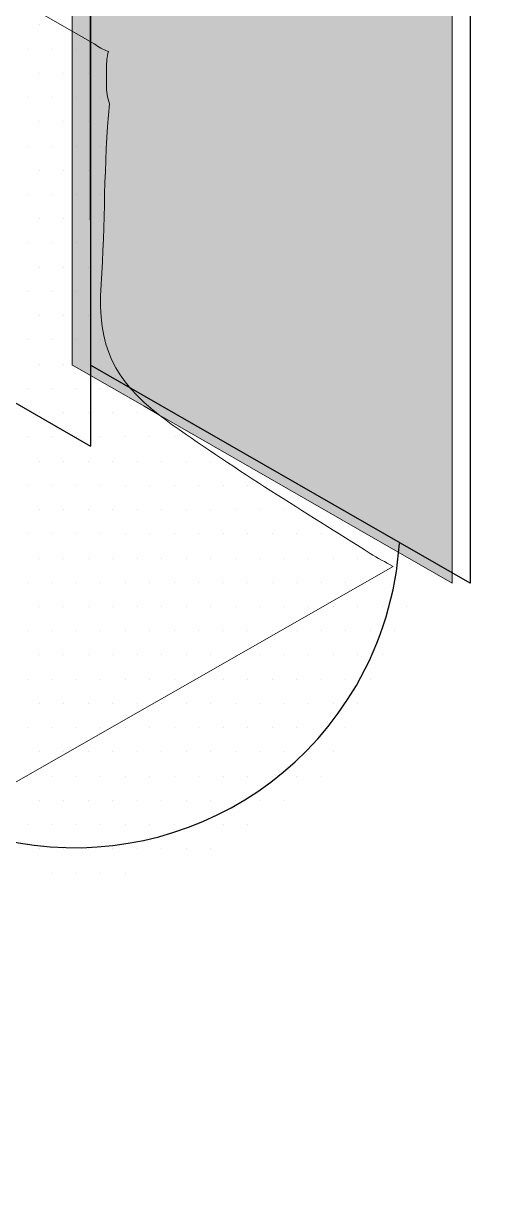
# Model space of a CAD drawing. Header units: inches. Extents: x -17.6 to 82.3, y -15.1 to 23.2.
# Drawn here: x 72.067 to 72.423, y -2.301 to -1.393 of the extents above; entities that cross this region are included whole.
import ezdxf

# ---------------------------------------------------------------- set-up
doc = ezdxf.new("R2010")
doc.units = ezdxf.units.IN
doc.header["$MEASUREMENT"] = 0
for name, color, linetype, lineweight in [('.ATI-HATCH', 7, 'Continuous', 0), ('G-ANNO-TTLB', 7, 'Continuous', 0), ('TYVEK', 7, 'Continuous', 0)]:
    doc.layers.add(name, color=color, linetype=linetype, lineweight=lineweight)

# ---------------------------------------------------------------- blocks, each defined once
blk = doc.blocks.new('Block_351')
at = {"layer": '.ATI-HATCH', "color": 8, "lineweight": 0, "true_color": 0x808080}
for p, q in [((72.07963, -1.39424), (72.07963, -1.39424)), ((72.07021, -1.41288), (72.07021, -1.41288)), ((72.08905, -1.41288), (72.08905, -1.41288)), ((72.10788, -1.41288), (72.10788, -1.41288)), ((72.07963, -1.43152), (72.07963, -1.43152)), ((72.09846, -1.43152), (72.09846, -1.43152)), ((72.1173, -1.43152), (72.1173, -1.43152)), ((72.07021, -1.45015), (72.07021, -1.45015)), ((72.08905, -1.45015), (72.08905, -1.45015)), ((72.10788, -1.45015), (72.10788, -1.45015)), ((72.12671, -1.45015), (72.12671, -1.45015)), ((72.07963, -1.46879), (72.07963, -1.46879)), ((72.09846, -1.46879), (72.09846, -1.46879)), ((72.1173, -1.46879), (72.1173, -1.46879)), ((72.07021, -1.48743), (72.07021, -1.48743)), ((72.08905, -1.48743), (72.08905, -1.48743)), ((72.10788, -1.48743), (72.10788, -1.48743)), ((72.12671, -1.48743), (72.12671, -1.48743)), ((72.07963, -1.50607), (72.07963, -1.50607)), ((72.09846, -1.50607), (72.09846, -1.50607)), ((72.1173, -1.50607), (72.1173, -1.50607)), ((72.07021, -1.5247), (72.07021, -1.5247)), ((72.08905, -1.5247), (72.08905, -1.5247)), ((72.10788, -1.5247), (72.10788, -1.5247)), ((72.12671, -1.5247), (72.12671, -1.5247)), ((72.07963, -1.54334), (72.07963, -1.54334)), ((72.09846, -1.54334), (72.09846, -1.54334)), ((72.1173, -1.54334), (72.1173, -1.54334)), ((72.07021, -1.56198), (72.07021, -1.56198)), ((72.08905, -1.56198), (72.08905, -1.56198)), ((72.10788, -1.56198), (72.10788, -1.56198)), ((72.07963, -1.58062), (72.07963, -1.58062)), ((72.09846, -1.58062), (72.09846, -1.58062)), ((72.1173, -1.58062), (72.1173, -1.58062)), ((72.07021, -1.59926), (72.07021, -1.59926)), ((72.08905, -1.59926), (72.08905, -1.59926)), ((72.10788, -1.59926), (72.10788, -1.59926)), ((72.07963, -1.61789), (72.07963, -1.61789)), ((72.09846, -1.61789), (72.09846, -1.61789)), ((72.1173, -1.61789), (72.1173, -1.61789)), ((72.07021, -1.63653), (72.07021, -1.63653)), ((72.08905, -1.63653), (72.08905, -1.63653)), ((72.10788, -1.63653), (72.10788, -1.63653)), ((72.12671, -1.63653), (72.12671, -1.63653)), ((72.07963, -1.65517), (72.07963, -1.65517)), ((72.09846, -1.65517), (72.09846, -1.65517)), ((72.1173, -1.65517), (72.1173, -1.65517)), ((72.07021, -1.67381), (72.07021, -1.67381)), ((72.08905, -1.67381), (72.08905, -1.67381)), ((72.10788, -1.67381), (72.10788, -1.67381)), ((72.12671, -1.67381), (72.12671, -1.67381)), ((72.14554, -1.67381), (72.14554, -1.67381)), ((72.07963, -1.69244), (72.07963, -1.69244)), ((72.09846, -1.69244), (72.09846, -1.69244)), ((72.1173, -1.69244), (72.1173, -1.69244)), ((72.13613, -1.69244), (72.13613, -1.69244)), ((72.15496, -1.69244), (72.15496, -1.69244)), ((72.07021, -1.71108), (72.07021, -1.71108)), ((72.08905, -1.71108), (72.08905, -1.71108)), ((72.10788, -1.71108), (72.10788, -1.71108)), ((72.12671, -1.71108), (72.12671, -1.71108)), ((72.14554, -1.71108), (72.14554, -1.71108)), ((72.16438, -1.71108), (72.16438, -1.71108)), ((72.18321, -1.71108), (72.18321, -1.71108)), ((72.07963, -1.72972), (72.07963, -1.72972)), ((72.09846, -1.72972), (72.09846, -1.72972)), ((72.1173, -1.72972), (72.1173, -1.72972)), ((72.13613, -1.72972), (72.13613, -1.72972)), ((72.15496, -1.72972), (72.15496, -1.72972)), ((72.17379, -1.72972), (72.17379, -1.72972)), ((72.19263, -1.72972), (72.19263, -1.72972)), ((72.21146, -1.72972), (72.21146, -1.72972)), ((72.07021, -1.74836), (72.07021, -1.74836)), ((72.08905, -1.74836), (72.08905, -1.74836)), ((72.10788, -1.74836), (72.10788, -1.74836)), ((72.12671, -1.74836), (72.12671, -1.74836)), ((72.14554, -1.74836), (72.14554, -1.74836)), ((72.16438, -1.74836), (72.16438, -1.74836)), ((72.18321, -1.74836), (72.18321, -1.74836)), ((72.20204, -1.74836), (72.20204, -1.74836)), ((72.22088, -1.74836), (72.22088, -1.74836)), ((72.23971, -1.74836), (72.23971, -1.74836)), ((72.07963, -1.76699), (72.07963, -1.76699)), ((72.09846, -1.76699), (72.09846, -1.76699)), ((72.1173, -1.76699), (72.1173, -1.76699)), ((72.13613, -1.76699), (72.13613, -1.76699)), ((72.15496, -1.76699), (72.15496, -1.76699)), ((72.17379, -1.76699), (72.17379, -1.76699)), ((72.19263, -1.76699), (72.19263, -1.76699)), ((72.21146, -1.76699), (72.21146, -1.76699)), ((72.23029, -1.76699), (72.23029, -1.76699)), ((72.24913, -1.76699), (72.24913, -1.76699)), ((72.26796, -1.76699), (72.26796, -1.76699)), ((72.07021, -1.78563), (72.07021, -1.78563)), ((72.08905, -1.78563), (72.08905, -1.78563)), ((72.10788, -1.78563), (72.10788, -1.78563)), ((72.12671, -1.78563), (72.12671, -1.78563)), ((72.14554, -1.78563), (72.14554, -1.78563)), ((72.16438, -1.78563), (72.16438, -1.78563)), ((72.18321, -1.78563), (72.18321, -1.78563)), ((72.20204, -1.78563), (72.20204, -1.78563)), ((72.22088, -1.78563), (72.22088, -1.78563)), ((72.23971, -1.78563), (72.23971, -1.78563)), ((72.25854, -1.78563), (72.25854, -1.78563)), ((72.27738, -1.78563), (72.27738, -1.78563)), ((72.29621, -1.78563), (72.29621, -1.78563)), ((72.07963, -1.80427), (72.07963, -1.80427)), ((72.09846, -1.80427), (72.09846, -1.80427)), ((72.1173, -1.80427), (72.1173, -1.80427)), ((72.13613, -1.80427), (72.13613, -1.80427)), ((72.15496, -1.80427), (72.15496, -1.80427)), ((72.17379, -1.80427), (72.17379, -1.80427)), ((72.19263, -1.80427), (72.19263, -1.80427)), ((72.21146, -1.80427), (72.21146, -1.80427)), ((72.23029, -1.80427), (72.23029, -1.80427)), ((72.24913, -1.80427), (72.24913, -1.80427)), ((72.26796, -1.80427), (72.26796, -1.80427)), ((72.28679, -1.80427), (72.28679, -1.80427)), ((72.30562, -1.80427), (72.30562, -1.80427)), ((72.32446, -1.80427), (72.32446, -1.80427)), ((72.07021, -1.82291), (72.07021, -1.82291)), ((72.08905, -1.82291), (72.08905, -1.82291)), ((72.10788, -1.82291), (72.10788, -1.82291)), ((72.12671, -1.82291), (72.12671, -1.82291)), ((72.14554, -1.82291), (72.14554, -1.82291)), ((72.16438, -1.82291), (72.16438, -1.82291)), ((72.18321, -1.82291), (72.18321, -1.82291)), ((72.20204, -1.82291), (72.20204, -1.82291)), ((72.22088, -1.82291), (72.22088, -1.82291)), ((72.23971, -1.82291), (72.23971, -1.82291)), ((72.25854, -1.82291), (72.25854, -1.82291)), ((72.27738, -1.82291), (72.27738, -1.82291)), ((72.29621, -1.82291), (72.29621, -1.82291)), ((72.31504, -1.82291), (72.31504, -1.82291)), ((72.33387, -1.82291), (72.33387, -1.82291)), ((72.35271, -1.82291), (72.35271, -1.82291)), ((72.07963, -1.84155), (72.07963, -1.84155)), ((72.09846, -1.84155), (72.09846, -1.84155)), ((72.1173, -1.84155), (72.1173, -1.84155)), ((72.13613, -1.84155), (72.13613, -1.84155)), ((72.15496, -1.84155), (72.15496, -1.84155)), ((72.17379, -1.84155), (72.17379, -1.84155)), ((72.19263, -1.84155), (72.19263, -1.84155)), ((72.21146, -1.84155), (72.21146, -1.84155)), ((72.23029, -1.84155), (72.23029, -1.84155)), ((72.24913, -1.84155), (72.24913, -1.84155)), ((72.26796, -1.84155), (72.26796, -1.84155)), ((72.28679, -1.84155), (72.28679, -1.84155)), ((72.30562, -1.84155), (72.30562, -1.84155)), ((72.32446, -1.84155), (72.32446, -1.84155)), ((72.34329, -1.84155), (72.34329, -1.84155)), ((72.36212, -1.84155), (72.36212, -1.84155)), ((72.07021, -1.86018), (72.07021, -1.86018)), ((72.08905, -1.86018), (72.08905, -1.86018)), ((72.10788, -1.86018), (72.10788, -1.86018)), ((72.12671, -1.86018), (72.12671, -1.86018)), ((72.14554, -1.86018), (72.14554, -1.86018)), ((72.16438, -1.86018), (72.16438, -1.86018)), ((72.18321, -1.86018), (72.18321, -1.86018)), ((72.20204, -1.86018), (72.20204, -1.86018)), ((72.22088, -1.86018), (72.22088, -1.86018)), ((72.23971, -1.86018), (72.23971, -1.86018)), ((72.25854, -1.86018), (72.25854, -1.86018)), ((72.27738, -1.86018), (72.27738, -1.86018)), ((72.29621, -1.86018), (72.29621, -1.86018)), ((72.31504, -1.86018), (72.31504, -1.86018)), ((72.33387, -1.86018), (72.33387, -1.86018)), ((72.35271, -1.86018), (72.35271, -1.86018)), ((72.07963, -1.87882), (72.07963, -1.87882)), ((72.09846, -1.87882), (72.09846, -1.87882)), ((72.1173, -1.87882), (72.1173, -1.87882)), ((72.13613, -1.87882), (72.13613, -1.87882)), ((72.15496, -1.87882), (72.15496, -1.87882)), ((72.17379, -1.87882), (72.17379, -1.87882)), ((72.19263, -1.87882), (72.19263, -1.87882)), ((72.21146, -1.87882), (72.21146, -1.87882)), ((72.23029, -1.87882), (72.23029, -1.87882)), ((72.24913, -1.87882), (72.24913, -1.87882)), ((72.26796, -1.87882), (72.26796, -1.87882)), ((72.28679, -1.87882), (72.28679, -1.87882)), ((72.30562, -1.87882), (72.30562, -1.87882)), ((72.32446, -1.87882), (72.32446, -1.87882)), ((72.34329, -1.87882), (72.34329, -1.87882)), ((72.07021, -1.89746), (72.07021, -1.89746)), ((72.08905, -1.89746), (72.08905, -1.89746)), ((72.10788, -1.89746), (72.10788, -1.89746)), ((72.12671, -1.89746), (72.12671, -1.89746)), ((72.14554, -1.89746), (72.14554, -1.89746)), ((72.16438, -1.89746), (72.16438, -1.89746)), ((72.18321, -1.89746), (72.18321, -1.89746)), ((72.20204, -1.89746), (72.20204, -1.89746)), ((72.22088, -1.89746), (72.22088, -1.89746)), ((72.23971, -1.89746), (72.23971, -1.89746)), ((72.25854, -1.89746), (72.25854, -1.89746)), ((72.27738, -1.89746), (72.27738, -1.89746)), ((72.29621, -1.89746), (72.29621, -1.89746)), ((72.31504, -1.89746), (72.31504, -1.89746)), ((72.33387, -1.89746), (72.33387, -1.89746)), ((72.07963, -1.9161), (72.07963, -1.9161)), ((72.09846, -1.9161), (72.09846, -1.9161)), ((72.1173, -1.9161), (72.1173, -1.9161)), ((72.13613, -1.9161), (72.13613, -1.9161)), ((72.15496, -1.9161), (72.15496, -1.9161)), ((72.17379, -1.9161), (72.17379, -1.9161)), ((72.19263, -1.9161), (72.19263, -1.9161)), ((72.21146, -1.9161), (72.21146, -1.9161)), ((72.23029, -1.9161), (72.23029, -1.9161)), ((72.24913, -1.9161), (72.24913, -1.9161)), ((72.26796, -1.9161), (72.26796, -1.9161)), ((72.28679, -1.9161), (72.28679, -1.9161)), ((72.30562, -1.9161), (72.30562, -1.9161)), ((72.32446, -1.9161), (72.32446, -1.9161)), ((72.07021, -1.93473), (72.07021, -1.93473)), ((72.08905, -1.93473), (72.08905, -1.93473)), ((72.10788, -1.93473), (72.10788, -1.93473)), ((72.12671, -1.93473), (72.12671, -1.93473)), ((72.14554, -1.93473), (72.14554, -1.93473)), ((72.16438, -1.93473), (72.16438, -1.93473)), ((72.18321, -1.93473), (72.18321, -1.93473)), ((72.20204, -1.93473), (72.20204, -1.93473)), ((72.22088, -1.93473), (72.22088, -1.93473)), ((72.23971, -1.93473), (72.23971, -1.93473)), ((72.25854, -1.93473), (72.25854, -1.93473)), ((72.27738, -1.93473), (72.27738, -1.93473)), ((72.29621, -1.93473), (72.29621, -1.93473)), ((72.31504, -1.93473), (72.31504, -1.93473)), ((72.07963, -1.95337), (72.07963, -1.95337)), ((72.09846, -1.95337), (72.09846, -1.95337)), ((72.1173, -1.95337), (72.1173, -1.95337)), ((72.13613, -1.95337), (72.13613, -1.95337)), ((72.15496, -1.95337), (72.15496, -1.95337)), ((72.17379, -1.95337), (72.17379, -1.95337)), ((72.19263, -1.95337), (72.19263, -1.95337)), ((72.21146, -1.95337), (72.21146, -1.95337)), ((72.23029, -1.95337), (72.23029, -1.95337)), ((72.24913, -1.95337), (72.24913, -1.95337)), ((72.26796, -1.95337), (72.26796, -1.95337)), ((72.28679, -1.95337), (72.28679, -1.95337)), ((72.30562, -1.95337), (72.30562, -1.95337)), ((72.07021, -1.97201), (72.07021, -1.97201)), ((72.08905, -1.97201), (72.08905, -1.97201)), ((72.10788, -1.97201), (72.10788, -1.97201)), ((72.12671, -1.97201), (72.12671, -1.97201)), ((72.14554, -1.97201), (72.14554, -1.97201)), ((72.16438, -1.97201), (72.16438, -1.97201)), ((72.18321, -1.97201), (72.18321, -1.97201)), ((72.20204, -1.97201), (72.20204, -1.97201)), ((72.22088, -1.97201), (72.22088, -1.97201)), ((72.23971, -1.97201), (72.23971, -1.97201)), ((72.25854, -1.97201), (72.25854, -1.97201)), ((72.27738, -1.97201), (72.27738, -1.97201)), ((72.29621, -1.97201), (72.29621, -1.97201)), ((72.07963, -1.99065), (72.07963, -1.99065)), ((72.09846, -1.99065), (72.09846, -1.99065)), ((72.1173, -1.99065), (72.1173, -1.99065)), ((72.13613, -1.99065), (72.13613, -1.99065)), ((72.15496, -1.99065), (72.15496, -1.99065)), ((72.17379, -1.99065), (72.17379, -1.99065)), ((72.19263, -1.99065), (72.19263, -1.99065)), ((72.21146, -1.99065), (72.21146, -1.99065)), ((72.23029, -1.99065), (72.23029, -1.99065)), ((72.24913, -1.99065), (72.24913, -1.99065)), ((72.26796, -1.99065), (72.26796, -1.99065)), ((72.07021, -2.00929), (72.07021, -2.00929)), ((72.08905, -2.00929), (72.08905, -2.00929)), ((72.10788, -2.00929), (72.10788, -2.00929)), ((72.12671, -2.00929), (72.12671, -2.00929)), ((72.14554, -2.00929), (72.14554, -2.00929)), ((72.16438, -2.00929), (72.16438, -2.00929)), ((72.18321, -2.00929), (72.18321, -2.00929)), ((72.20204, -2.00929), (72.20204, -2.00929)), ((72.22088, -2.00929), (72.22088, -2.00929)), ((72.23971, -2.00929), (72.23971, -2.00929)), ((72.07963, -2.02792), (72.07963, -2.02792)), ((72.09846, -2.02792), (72.09846, -2.02792)), ((72.1173, -2.02792), (72.1173, -2.02792)), ((72.13613, -2.02792), (72.13613, -2.02792)), ((72.15496, -2.02792), (72.15496, -2.02792)), ((72.17379, -2.02792), (72.17379, -2.02792)), ((72.19263, -2.02792), (72.19263, -2.02792)), ((72.21146, -2.02792), (72.21146, -2.02792)), ((72.08905, -2.04656), (72.08905, -2.04656)), ((72.10788, -2.04656), (72.10788, -2.04656)), ((72.12671, -2.04656), (72.12671, -2.04656)), ((72.14554, -2.04656), (72.14554, -2.04656))]:
    blk.add_line(p, q, dxfattribs=at)
at = {"layer": '.ATI-HATCH'}
blk.add_open_spline([(72.33389, -1.80069), (72.28333, -1.76889), (72.23125, -1.73681), (72.18236, -1.70222), (72.17861, -1.69958), (72.17514, -1.69694), (72.17181, -1.69431), (72.1375, -1.6675), (72.12389, -1.64222), (72.12708, -1.59389), (72.13014, -1.54722), (72.12903, -1.50111), (72.13347, -1.455), (72.13194, -1.45028), (72.13097, -1.44555), (72.13111, -1.44042), (72.13111, -1.44042), (72.13111, -1.42722), (72.13111, -1.42722), (72.13111, -1.42306), (72.13167, -1.41889), (72.13264, -1.41486), (72.12861, -1.41319), (72.12486, -1.41125), (72.12166, -1.40875), (72.12166, -1.40875), (72.10486, -1.39917), (72.10486, -1.39917), (72.10486, -1.39917), (69.72055, -0.0375), (69.72055, -0.0375), (69.72055, -0.0375), (69.72055, 0.03278), (69.72055, 0.03278), (69.69486, 0.01806), (69.66945, 0), (69.64167, -0.00875), (69.63555, -0.01403), (69.62805, -0.01792), (69.61889, -0.01972), (69.61597, -0.02097), (69.61306, -0.02208), (69.60972, -0.02278), (69.59945, -0.03042), (69.58889, -0.03778), (69.57722, -0.0425), (69.56958, -0.05403), (69.55736, -0.06236), (69.54055, -0.06417), (69.53569, -0.06708), (69.53069, -0.06958), (69.52528, -0.07125), (69.52403, -0.07222), (69.52278, -0.07319), (69.52167, -0.07389), (69.51417, -0.07875), (69.50583, -0.08097), (69.4982, -0.08486), (69.49764, -0.08556), (69.49472, -0.08792), (69.49236, -0.09014), (69.48459, -0.09764), (69.47611, -0.10306), (69.46583, -0.10639), (69.45555, -0.10972), (69.44528, -0.11056), (69.43542, -0.10944), (69.43098, -0.10903), (69.42653, -0.10819), (69.42222, -0.10694), (69.42222, -0.10694), (69.42209, -0.10694), (69.42209, -0.10694), (69.42209, -0.10694), (69.42194, -0.10681), (69.42194, -0.10681), (69.40847, -0.10333), (69.3957, -0.09667), (69.38389, -0.08861), (69.37361, -0.08667), (69.365, -0.08097), (69.35833, -0.07319), (69.34208, -0.06792), (69.32611, -0.05875), (69.31111, -0.04944), (69.29167, -0.03736), (69.26972, -0.02389), (69.25097, -0.00819), (69.24666, -0.00458), (69.24264, -0.00083), (69.23875, 0.00292), (69.23361, 0.00458), (69.2293, 0.00708), (69.22527, 0.00972), (69.22527, 0.00972), (69.22527, -0.29083), (69.22527, -0.29083), (69.22527, -0.29083), (69.35083, -0.50597), (69.35083, -0.50597), (69.35083, -0.50597), (71.99153, -2.01625), (71.99153, -2.01625), (71.99153, -2.01625), (72.35153, -1.81069), (72.35153, -1.81069), (72.34542, -1.8075), (72.33944, -1.80417), (72.33389, -1.80069)], degree=3, knots=[0, 0, 0, 0, 1, 1, 1, 2, 2, 2, 3, 3, 3, 4, 4, 4, 5, 5, 5, 6, 6, 6, 7, 7, 7, 8, 8, 8, 9, 9, 9, 10, 10, 10, 11, 11, 11, 12, 12, 12, 13, 13, 13, 14, 14, 14, 15, 15, 15, 16, 16, 16, 17, 17, 17, 18, 18, 18, 19, 19, 19, 20, 20, 20, 21, 21, 21, 22, 22, 22, 23, 23, 23, 24, 24, 24, 25, 25, 25, 26, 26, 26, 27, 27, 27, 28, 28, 28, 29, 29, 29, 30, 30, 30, 31, 31, 31, 32, 32, 32, 33, 33, 33, 34, 34, 34, 35, 35, 35, 36, 36, 36, 36], dxfattribs=at)

msp = doc.modelspace()

# ---------------------------------------------------------------- hatches: boundary and pattern name
at = {"layer": '.ATI-HATCH', "true_color": 0x808080, "transparency": 33554687}
h = msp.add_hatch(color=8, dxfattribs=at)
edge = h.paths.add_edge_path()
edge.add_spline(control_points=[(69.63778, 2.89889), (69.63778, 2.89889), (69.42209, 3.02347), (69.42209, 3.02347), (69.42209, 3.02347), (69.42209, 0.22778), (69.42209, 0.22778), (69.42209, 0.22778), (69.42139, 0.22736), (69.42139, 0.22736), (69.42139, 0.22736), (69.42139, 3.02375), (69.42139, 3.02375), (69.42139, 3.02375), (69.11056, 3.20208), (69.11056, 3.20208), (69.11056, 3.20208), (69.11056, 0.07292), (69.11056, 0.07292), (69.11056, 0.07292), (69.22527, 0.00667), (69.22527, 0.00667), (69.22527, 0.00667), (69.25097, -0.00819), (69.25097, -0.00819), (69.25097, -0.00819), (69.42194, -0.10681), (69.42194, -0.10681), (69.42194, -0.10681), (69.42209, -0.10694), (69.42209, -0.10694), (69.42209, -0.10694), (69.42222, -0.10694), (69.42222, -0.10694), (69.42222, -0.10694), (69.70694, 0.0575), (69.70694, 0.0575), (69.70694, 0.0575), (69.70694, 2.85889), (69.70694, 2.85889), (69.70694, 2.85889), (69.63778, 2.89889), (69.63778, 2.89889)], knot_values=[0, 0, 0, 0, 1, 1, 1, 2, 2, 2, 3, 3, 3, 4, 4, 4, 5, 5, 5, 6, 6, 6, 7, 7, 7, 8, 8, 8, 9, 9, 9, 10, 10, 10, 11, 11, 11, 12, 12, 12, 13, 13, 13, 14, 14, 14, 14], degree=3, periodic=0)
edge = h.paths.add_edge_path()
edge.add_spline(control_points=[(69.63778, 2.89889), (69.63778, 2.89889), (69.42209, 3.02347), (69.42209, 3.02347), (69.42209, 3.02347), (69.42209, -0.10694), (69.42209, -0.10694), (69.42209, -0.10694), (69.42222, -0.10694), (69.42222, -0.10694), (69.42222, -0.10694), (69.70694, 0.0575), (69.70694, 0.0575), (69.70694, 0.0575), (69.70694, 2.85889), (69.70694, 2.85889), (69.70694, 2.85889), (69.63778, 2.89889), (69.63778, 2.89889)], knot_values=[0, 0, 0, 0, 1, 1, 1, 2, 2, 2, 3, 3, 3, 4, 4, 4, 5, 5, 5, 6, 6, 6, 6], degree=3, periodic=0)
edge = h.paths.add_edge_path()
edge.add_spline(control_points=[(72.10444, 1.47347), (72.10444, 1.47347), (72.10486, -1.39917), (72.10486, -1.39917), (72.10486, -1.39917), (72.10486, -1.65583), (72.10486, -1.65583), (72.10486, -1.65583), (72.105, -1.65597), (72.105, -1.65597), (72.105, -1.65597), (72.16, -1.6875), (72.16, -1.6875), (72.16, -1.6875), (72.17181, -1.69431), (72.17181, -1.69431), (72.17181, -1.69431), (72.3968, -1.82347), (72.3968, -1.82347), (72.3968, -1.82347), (72.3968, 1.30583), (72.3968, 1.30583), (72.3968, 1.30583), (72.10444, 1.47347), (72.10444, 1.47347)], knot_values=[0, 0, 0, 0, 1, 1, 1, 2, 2, 2, 3, 3, 3, 4, 4, 4, 5, 5, 5, 6, 6, 6, 7, 7, 7, 8, 8, 8, 8], degree=3, periodic=0)
at = {"layer": 'G-ANNO-TTLB', "true_color": 0xff00ff, "transparency": 33554687}
h = msp.add_hatch(color=6, dxfattribs=at)
edge = h.paths.add_edge_path()
edge.add_spline(control_points=[(77.90202, -11.06099), (77.90202, -11.06099), (37.21427, -11.06099), (37.21427, -11.06099), (37.21427, -11.06099), (37.21427, 23.06401), (37.21427, 23.06401), (37.21427, 23.06401), (77.90202, 23.06401), (77.90202, 23.06401), (77.90202, 23.06401), (77.90202, -11.06099), (77.90202, -11.06099)], knot_values=[0, 0, 0, 0, 1, 1, 1, 2, 2, 2, 3, 3, 3, 4, 4, 4, 4], degree=3, periodic=0)
edge = h.paths.add_edge_path()
edge.add_spline(control_points=[(37.33927, 22.93901), (37.33927, 22.93901), (37.33927, -10.93599), (37.33927, -10.93599), (37.33927, -10.93599), (77.77702, -10.93599), (77.77702, -10.93599), (77.77702, -10.93599), (77.77702, 22.93901), (77.77702, 22.93901), (77.77702, 22.93901), (37.33927, 22.93901), (37.33927, 22.93901)], knot_values=[0, 0, 0, 0, 1, 1, 1, 2, 2, 2, 3, 3, 3, 4, 4, 4, 4], degree=3, periodic=0)
edge.add_line((37.33927, 22.93901), (37.33927, 22.93901))
at = {"layer": 'TYVEK', "true_color": 0x000000, "transparency": 33554687}
h = msp.add_hatch(dxfattribs=at)
h.set_pattern_fill('_U', color=18, scale=10, angle=44.99999, style=2, pattern_type=0)
h.set_pattern_definition([(45, (0, 0), (-7.071, 7.071), [])])
h.paths.add_polyline_path([(72.41076, -1.82351), (72.11883, -1.65606), (72.11537, 1.46587), (72.41076, 1.3058)])

# ---------------------------------------------------------------- linework, layer by layer
at = {"layer": '.ATI-HATCH'}
msp.add_open_spline([(72.10444, 1.47347), (72.10444, 1.47347), (72.10486, -1.39917), (72.10486, -1.39917), (72.10486, -1.39917), (72.10486, -1.65583), (72.10486, -1.65583), (72.10486, -1.65583), (72.105, -1.65597), (72.105, -1.65597), (72.105, -1.65597), (72.16, -1.6875), (72.16, -1.6875), (72.16, -1.6875), (72.17181, -1.69431), (72.17181, -1.69431), (72.17181, -1.69431), (72.3968, -1.82347), (72.3968, -1.82347), (72.3968, -1.82347), (72.3968, 1.30583), (72.3968, 1.30583), (72.3968, 1.30583), (72.10444, 1.47347), (72.10444, 1.47347)], degree=3, knots=[0, 0, 0, 0, 1, 1, 1, 2, 2, 2, 3, 3, 3, 4, 4, 4, 5, 5, 5, 6, 6, 6, 7, 7, 7, 8, 8, 8, 8], dxfattribs=at)
at = {"layer": 'G-ANNO-TTLB'}
for points in [[(77.90202, -11.06099), (77.90202, -11.06099), (37.21427, -11.06099), (37.21427, -11.06099), (37.21427, -11.06099), (37.21427, 23.06401), (37.21427, 23.06401), (37.21427, 23.06401), (77.90202, 23.06401), (77.90202, 23.06401), (77.90202, 23.06401), (77.90202, -11.06099), (77.90202, -11.06099)], [(37.33927, 22.93901), (37.33927, 22.93901), (37.33927, -10.93599), (37.33927, -10.93599), (37.33927, -10.93599), (77.77702, -10.93599), (77.77702, -10.93599), (77.77702, -10.93599), (77.77702, 22.93901), (77.77702, 22.93901), (77.77702, 22.93901), (37.33927, 22.93901), (37.33927, 22.93901)]]:
    msp.add_open_spline(points, degree=3, knots=[0, 0, 0, 0, 1, 1, 1, 2, 2, 2, 3, 3, 3, 4, 4, 4, 4], dxfattribs=at)
at = {"layer": 'TYVEK', "color": 191, "lineweight": 25, "true_color": 0xbf7fff}
for p, q in [((72.41076, 1.3058), (72.41076, -1.82351)), ((72.41076, -1.82346), (72.11891, -1.65592))]:
    msp.add_line(p, q, dxfattribs=at)
at = {"layer": 'TYVEK', "color": 4, "lineweight": 25, "true_color": 0x00ffff}
for p in [(69.43598, -0.16883), (72.11883, -1.65606)]:
    msp.add_line(p, (72.11883, -1.71826), dxfattribs=at)
at = {"layer": 'TYVEK', "color": 191, "lineweight": 25, "true_color": 0xbf7fff}
msp.add_lwpolyline([(69.43535, 0.22743), (69.43535, 3.02473), (72.11832, 1.4744), (72.11883, -1.65606)], dxfattribs=at)
at = {"layer": 'TYVEK'}
msp.add_lwpolyline([(72.41076, -1.82351), (72.11883, -1.65606), (72.11537, 1.46587), (72.41076, 1.3058)], close=True, dxfattribs=at)
at = {"layer": 'TYVEK', "color": 4, "lineweight": 25, "true_color": 0x00ffff}
msp.add_open_spline([(71.98161, -1.99341), (72.10112, -2.06255), (72.25406, -2.02171), (72.32319, -1.9022), (72.34249, -1.86885), (72.35381, -1.83149), (72.35628, -1.79303)], degree=3, knots=[0, 0, 0, 0, 1, 1, 1, 2, 2, 2, 2], dxfattribs=at)

# ---------------------------------------------------------------- block references
at = {"layer": '.ATI-HATCH'}
msp.add_blockref('Block_351', (0, 0), dxfattribs=at)

doc.saveas('drawing.dxf')
